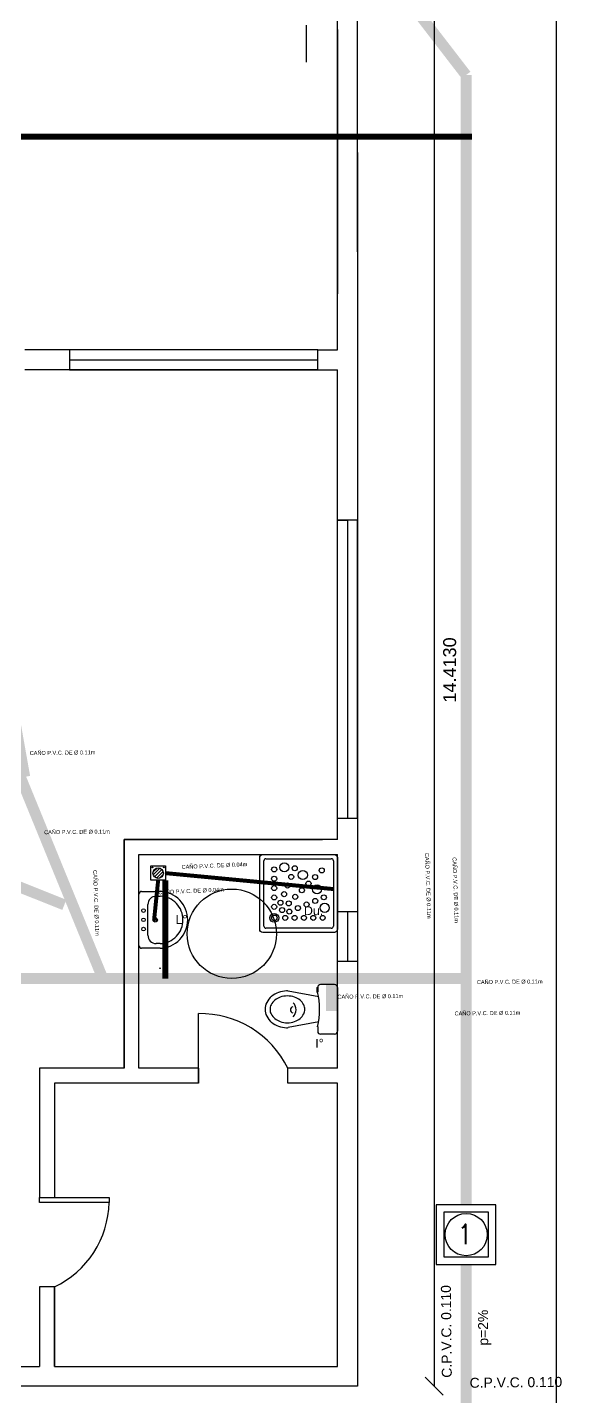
# Model space of a CAD drawing. Header units: millimetres. Extents: x 1356 to 2849, y 1307 to 1361.
# Drawn here: x 2708.13 to 2713.51, y 1334.57 to 1348.34 of the extents above; entities that cross this region are included whole.
import ezdxf

# ---------------------------------------------------------------- set-up
doc = ezdxf.new("R2010")
doc.units = ezdxf.units.MM
doc.linetypes.add('DASHDOT', pattern=[1, 0.5, -0.25, 0, -0.25])
for name, color, linetype in [('CLOACAS PRIMARIO', 5, 'Continuous'), ('Desagues primarios', 1, 'Continuous'), ('Desagues secundarios', 36, 'Continuous'), ('INSTALACIONES', 253, 'Continuous'), ('Instalaciones elctricas', 1, 'Continuous'), ('Muro', 3, 'Continuous'), ('S.SECUNDARIO', 32, 'Continuous')]:
    doc.layers.add(name, color=color, linetype=linetype)
doc.styles.get("Standard").update_dxf_attribs({"font": 'arial.ttf'})
doc.styles.add('STYLE15', font='romans.shx')
doc.dimstyles.new('Joel', dxfattribs={"dimtxt": 0.13, "dimasz": 0.1, "dimexe": 1.25, "dimexo": 0.625, "dimgap": 0.0176, "dimtad": 1, "dimtxsty": 'Standard', "dimblk": 'OBLIQUE', "dimcen": 2.5, "dimse1": 1, "dimse2": 1, "dimclre": 256, "dimadec": 0, "dimazin": 0, "dimtfac": 1, "dimtmove": 0, "dimatfit": 3, "dimldrblk": 'OBLIQUE', "dimfxl": 1, "dimarcsym": 0})
doc.dimstyles.get("Standard").update_dxf_attribs({"dimtxt": 0.13, "dimasz": 0.18, "dimexe": 0.18, "dimexo": 0.0625, "dimgap": 0.09, "dimtad": 2, "dimdec": 4, "dimzin": 0, "dimdsep": 46, "dimtxsty": 'Standard', "dimblk": 'OBLIQUE', "dimcen": 0.09, "dimse1": 1, "dimse2": 1, "dimadec": 0, "dimazin": 0, "dimtfac": 1, "dimtdec": 4, "dimtofl": 0, "dimtmove": 1, "dimatfit": 0, "dimldrblk": 'OBLIQUE', "dimfxl": 1, "dimtolj": 1, "dimtzin": 0, "dimarcsym": 0})

# ---------------------------------------------------------------- blocks, each defined once
blk = doc.blocks.new('_Oblique')
at = {"color": 0, "linetype": 'ByBlock', "lineweight": -2}
blk.add_line((-0.5, -0.5), (0.5, 0.5), dxfattribs=at)
blk = doc.blocks.new('*D11')
at = {"layer": 'Defpoints', "color": 0, "transparency": 16777216}
for p in [(2711.456, 1349.083), (2711.456, 1334.67), (2712.23, 1334.67)]:
    blk.add_point(p, dxfattribs=at)
at = {"layer": 'INSTALACIONES', "color": 0, "lineweight": -2, "transparency": 16777216}
blk.add_line((2712.23, 1349.083), (2712.23, 1334.67), dxfattribs=at)
at = {"layer": 'INSTALACIONES', "color": 0, "lineweight": -2, "transparency": 16777216, "xscale": 0.18, "yscale": 0.18, "zscale": 0.18}
for p, rotation in [((2712.23, 1349.083), 90), ((2712.23, 1334.67), 270)]:
    blk.add_blockref('_Oblique', p, dxfattribs=dict(at, rotation=rotation))
at = {"layer": 'INSTALACIONES', "color": 0, "transparency": 16777216, "insert": (2712.386, 1341.876), "char_height": 0.13, "attachment_point": 5, "rotation": 90}
blk.add_mtext('\\A1;14.4130', dxfattribs=at)
blk = doc.blocks.new('OLIMPICO')
for p, q in [((-0.22, 0), (0.22, 0)), ((-0.25, -0.03), (-0.25, -0.17)), ((0.25, -0.03), (0.25, -0.17)), ((-0.22, -0.21), (-0.22, -0.2)), ((-0.22, -0.2), (-0.174, -0.2)), ((-0.22, -0.21), (-0.174, -0.21)), ((-0.125, -0.19), (-0.184, -0.498)), ((-0.174, -0.21), (-0.174, -0.2)), ((0.125, -0.19), (0.184, -0.498)), ((0.174, -0.2), (0.22, -0.2))]:
    blk.add_line(p, q)
blk.add_lwpolyline([(0.135, -0.505, 0.082248), (0.123, -0.433, 0.090216), (0.092, -0.378, 0.104374), (0.046, -0.341, 0.117198), (0, -0.33, 0.117198), (-0.046, -0.341, 0.104374), (-0.092, -0.378, 0.090216), (-0.123, -0.433, 0.082248), (-0.135, -0.505, 0.082248), (-0.123, -0.577, 0.090216), (-0.092, -0.632, 0.104374), (-0.046, -0.669, 0.117198), (0, -0.68, 0.117198), (0.046, -0.669, 0.104374), (0.092, -0.632, 0.090216), (0.123, -0.577, 0.082248)], format="xyb", close=True)
for centre, radius, start, end in [((-0.22, -0.03), 0.03, 90, 180), ((0.22, -0.03), 0.03, 0, 90), ((-0.22, -0.17), 0.03, 180, 270), ((0, -0.959), 0.778, 77.0459, 102.9541), ((0.22, -0.17), 0.03, 270, 360), ((-0.115, -0.511), 0.0699, 169.2058, 181.7274), ((0.088, -0.505), 0.273, 181.7274, 198.8076), ((0.004, -0.515), 0.0974, 44.2364, 135.7636), ((0.005, -0.443), 0.0312, 191.104, 348.884), ((-0.088, -0.505), 0.273, 341.1924, 358.2726), ((0.115, -0.511), 0.0699, 358.2726, 10.7942), ((0.045, -0.52), 0.227, 198.8076, 219.4278), ((0.017, -0.542), 0.192, 219.4278, 243.2623), ((-0.017, -0.542), 0.192, 296.7377, 320.5722), ((-0.045, -0.52), 0.227, 320.5722, 341.1924), ((0, -0.577), 0.153, 243.2623, 270), ((0, -0.577), 0.153, 270, 296.7377)]:
    blk.add_arc(centre, radius, start, end)
blk = doc.blocks.new('*D45')
at = {"layer": 'Defpoints', "color": 0, "transparency": 16777216}
for p in [(2708.576, 1346.112), (2701.367, 1345.126), (2708.576, 1345.126)]:
    blk.add_point(p, dxfattribs=at)
at = {"layer": 'INSTALACIONES', "color": 0, "lineweight": -2, "transparency": 16777216}
blk.add_line((2701.367, 1346.112), (2701.367, 1345.126), dxfattribs=at)
at = {"layer": 'INSTALACIONES', "color": 0, "lineweight": -2, "transparency": 16777216, "xscale": 0.1, "yscale": 0.1, "zscale": 0.1}
for p, rotation in [((2701.367, 1346.112), 90), ((2701.367, 1345.126), 270)]:
    blk.add_blockref('_Oblique', p, dxfattribs=dict(at, rotation=rotation))
at = {"layer": 'INSTALACIONES', "color": 0, "transparency": 16777216, "insert": (2701.271, 1345.619), "char_height": 0.13, "attachment_point": 5, "rotation": 90}
blk.add_mtext('0,99', dxfattribs=at)
blk = doc.blocks.new('*D46')
at = {"layer": 'Defpoints', "color": 0, "transparency": 16777216}
for p in [(2708.576, 1344.926), (2701.367, 1342.412), (2708.576, 1342.412)]:
    blk.add_point(p, dxfattribs=at)
at = {"layer": 'INSTALACIONES', "color": 0, "lineweight": -2, "transparency": 16777216}
blk.add_line((2701.367, 1344.926), (2701.367, 1342.412), dxfattribs=at)
at = {"layer": 'INSTALACIONES', "color": 0, "lineweight": -2, "transparency": 16777216, "xscale": 0.1, "yscale": 0.1, "zscale": 0.1}
for p, rotation in [((2701.367, 1344.926), 90), ((2701.367, 1342.412), 270)]:
    blk.add_blockref('_Oblique', p, dxfattribs=dict(at, rotation=rotation))
at = {"layer": 'INSTALACIONES', "color": 0, "transparency": 16777216, "insert": (2701.271, 1343.669), "char_height": 0.13, "attachment_point": 5, "rotation": 90}
blk.add_mtext('2,51', dxfattribs=at)

msp = doc.modelspace()

# ---------------------------------------------------------------- hatches: boundary and pattern name
at = {"layer": 'S.SECUNDARIO', "ltscale": 0.6}
h = msp.add_hatch(dxfattribs=at)
h.set_pattern_fill('JIS_LC_8', color=256, scale=0.002891, style=0)
h.set_pattern_definition([(45, (2709.397188, 1339.779744), (-0.0159453, 0.0159453), []), (45, (2709.398344, 1339.779744), (-0.0159453, 0.0159453), [])])
h.paths.add_polyline_path([(2709.39719, 1339.83226, 1), (2709.50222, 1339.83226, 1)])

# ---------------------------------------------------------------- linework, layer by layer
at = {"color": 0}
for p, q in [((2710.51433, 1339.29844), (2710.51433, 1339.95659)), ((2710.53523, 1339.97749), (2711.19338, 1339.97749)), ((2711.21427, 1339.95659), (2711.21427, 1339.29844)), ((2711.19338, 1339.27755), (2710.53523, 1339.27755))]:
    msp.add_line(p, q, dxfattribs=at)
for p, q in [((2709.25606, 1339.10356), (2709.25606, 1339.62102)), ((2709.28302, 1339.64798), (2709.47142, 1339.64798)), ((2709.42873, 1339.6008), (2709.47067, 1339.6008)), ((2709.34636, 1339.20765), (2709.34636, 1339.51693)), ((2709.47142, 1339.0766), (2709.28302, 1339.0766)), ((2709.42873, 1339.12303), (2709.42873, 1339.12303)), ((2709.47067, 1339.12303), (2709.42873, 1339.12303))]:
    msp.add_line(p, q)
msp.add_lwpolyline([(2710.47255, 1339.98793, -0.41421356), (2710.50389, 1340.01928), (2711.22472, 1340.01928, -0.41421356), (2711.25606, 1339.98793), (2711.25606, 1339.2671, -0.41421356), (2711.22472, 1339.23576), (2710.50389, 1339.23576, -0.41421356), (2710.47255, 1339.2671)], format="xyb", close=True, dxfattribs=at)
msp.add_lwpolyline([(2709.47142, 1339.0766, 0.19406609), (2709.66675, 1339.16368, 0.19406609), (2709.747, 1339.36191, 0.19440588), (2709.66701, 1339.56063, 0.19440588), (2709.47142, 1339.64798)], format="xyb")
for centre, radius in [((2710.61786, 1339.86944), 0.02539), ((2710.71984, 1339.88995), 0.04562), ((2710.8253, 1339.88137), 0.02539), ((2711.09643, 1339.85965), 0.02539), ((2710.61786, 1339.77542), 0.02539), ((2710.75334, 1339.70764), 0.02539), ((2710.78932, 1339.79451), 0.02539), ((2710.90652, 1339.81262), 0.04562), ((2710.96347, 1339.72668), 0.02539), ((2711.02995, 1339.79316), 0.02539), ((2710.61786, 1339.6814), 0.02539), ((2710.61786, 1339.58738), 0.02539), ((2710.71736, 1339.62078), 0.02539), ((2710.8305, 1339.59371), 0.02539), ((2710.89698, 1339.6602), 0.02539), ((2711.0494, 1339.66974), 0.04562), ((2711.11808, 1339.58873), 0.02539), ((2710.61786, 1339.49335), 0.02539), ((2710.68138, 1339.53392), 0.02539), ((2710.69753, 1339.46075), 0.02539), ((2710.76402, 1339.52723), 0.02539), ((2710.77062, 1339.44481), 0.02539), ((2710.85748, 1339.48079), 0.02539), ((2710.94435, 1339.51677), 0.02539), ((2711.03121, 1339.55275), 0.02539), ((2711.12673, 1339.48305), 0.04562), ((2710.6188, 1339.38202), 0.04475), ((2710.6188, 1339.38202), 0.02804), ((2710.73014, 1339.38202), 0.02539), ((2710.82417, 1339.38202), 0.02539), ((2710.91819, 1339.38202), 0.02539), ((2711.01221, 1339.38202), 0.02539), ((2711.10623, 1339.38202), 0.02539)]:
    msp.add_circle(centre, radius, dxfattribs=at)
for centre, radius in [((2709.30225, 1339.45552), 0.01797), ((2709.30225, 1339.36191), 0.01797), ((2709.42012, 1339.36154), 0.02166), ((2709.42012, 1339.36154), 0.01117), ((2709.30225, 1339.26868), 0.01835)]:
    msp.add_circle(centre, radius)
for centre, start, end in [((2710.53523, 1339.95659), 90, 180), ((2711.19338, 1339.95659), 0, 90), ((2710.53523, 1339.29844), 180, 270), ((2711.19338, 1339.29844), 270, 0)]:
    msp.add_arc(centre, 0.02089, start, end, dxfattribs=at)
for centre, radius, start, end in [((2709.28302, 1339.62102), 0.02696, 90, 180), ((2709.4298, 1339.51661), 0.08344, 90.728644, 180.812854), ((2709.46073, 1339.36191), 0.23909, 43.80842, 87.616839), ((2709.46073, 1339.36191), 0.23909, 0, 43.80842), ((2709.46073, 1339.36191), 0.23909, 316.19158, 0), ((2709.4298, 1339.20647), 0.08344, 179.187146, 269.271356), ((2709.46073, 1339.36191), 0.23909, 272.383161, 316.19158), ((2709.28302, 1339.10356), 0.02696, 180, 270)]:
    msp.add_arc(centre, radius, start, end)
at = {"layer": 'CLOACAS PRIMARIO', "color": 10}
for points in [[(2712.25027, 1335.89618), (2712.85027, 1335.89618), (2712.85027, 1336.49618), (2712.25027, 1336.49618)], [(2712.32527, 1335.97118), (2712.77527, 1335.97118), (2712.77527, 1336.42118), (2712.32527, 1336.42118)]]:
    msp.add_lwpolyline(points, close=True, dxfattribs=at)
msp.add_circle((2712.55155, 1336.19588), 0.21263, dxfattribs=at)
at = {"layer": 'Desagues primarios'}
for points, const_width in [([(2708.30606, 1353.36533), (2712.55027, 1347.86065)], 0.11), ([(2712.55027, 1347.86065), (2712.55027, 1336.49618)], 0.11), ([(2707.51859, 1347.23988), (2712.60974, 1347.23988)], 0.06), ([(2701.72553, 1342.21711), (2708.50449, 1339.51316)], 0.11), ([(2707.87918, 1342.07545), (2708.10606, 1340.80088)], 0.11), ([(2708.89234, 1338.77204), (2707.80228, 1341.43416)], 0.11), ([(2712.55027, 1338.77204), (2706.47092, 1338.77204)], 0.11), ([(2712.55027, 1335.89618), (2712.55027, 1334.44577)], 0.11)]:
    msp.add_lwpolyline(points, dxfattribs=dict(at, const_width=const_width))
msp.add_lwpolyline([(2711.19438, 1338.44486, 0.11, 0.11, 0), (2711.19438, 1338.77204, 0.1, 0.1, 0)], format="xyseb", dxfattribs=at)
msp.add_circle((2710.19144, 1339.22204), 0.45, dxfattribs=at)
at = {"layer": 'Desagues secundarios', "const_width": 0.04}
for points in [[(2709.40899, 1339.36241), (2709.4497, 1339.75998)], [(2711.21427, 1339.67178), (2709.52198, 1339.83226)]]:
    msp.add_lwpolyline(points, dxfattribs=at)
at = {"layer": 'INSTALACIONES'}
for p, q in [((2713.45606, 1354.32318), (2713.45606, 1329.32318)), ((2710.94361, 1347.98961), (2710.94361, 1348.3637)), ((2711.25606, 1348.31932), (2711.25606, 1345.6598)), ((2711.45606, 1347.08252), (2711.45606, 1334.66954)), ((2711.05606, 1345.0966), (2708.55606, 1345.0966)), ((2711.05606, 1345.0966), (2708.55606, 1345.0966)), ((2711.05606, 1345.0966), (2708.55606, 1345.0966)), ((2711.05606, 1345.0966), (2711.25606, 1345.0966)), ((2708.55606, 1344.9966), (2711.05606, 1344.9966)), ((2708.55606, 1344.8966), (2708.10606, 1344.8966)), ((2711.05606, 1344.8966), (2708.55606, 1344.8966)), ((2711.25606, 1344.0966), (2711.25606, 1344.8966)), ((2711.25606, 1343.38252), (2711.25606, 1344.8966)), ((2711.25606, 1340.16954), (2711.25606, 1343.38252)), ((2711.45606, 1343.38252), (2711.25606, 1343.38252)), ((2711.25606, 1343.38252), (2711.35606, 1343.38252)), ((2711.35606, 1343.38252), (2711.35606, 1340.38252)), ((2711.45606, 1340.38252), (2711.45606, 1343.38252)), ((2711.45606, 1340.38252), (2711.25606, 1340.38252)), ((2709.10606, 1340.16954), (2709.10606, 1337.86954)), ((2711.25606, 1340.16954), (2709.10606, 1340.16954)), ((2709.10606, 1340.16954), (2709.10606, 1337.86954)), ((2711.25606, 1337.86954), (2711.25606, 1340.01954)), ((2711.25606, 1339.44454), (2711.45606, 1339.44454)), ((2709.85606, 1337.71954), (2709.85606, 1338.41954)), ((2708.95606, 1337.86954), (2708.25606, 1337.86954)), ((2708.25606, 1337.86954), (2708.25606, 1336.56954)), ((2709.85606, 1337.86954), (2709.25606, 1337.86954)), ((2709.85606, 1337.86954), (2709.85606, 1337.71954)), ((2711.25606, 1337.86954), (2710.75606, 1337.86954)), ((2710.75606, 1337.71954), (2710.75606, 1337.86954)), ((2708.25606, 1336.56954), (2708.40606, 1336.56954)), ((2708.25606, 1336.56954), (2708.95606, 1336.56954)), ((2708.25606, 1336.51954), (2708.25606, 1336.56954)), ((2708.95606, 1336.56954), (2708.95606, 1336.51954)), ((2708.95606, 1336.51954), (2708.25606, 1336.51954)), ((2708.25606, 1335.66954), (2708.25606, 1334.86954)), ((2708.40606, 1335.66954), (2708.25606, 1335.66954)), ((2708.40606, 1334.86954), (2708.40606, 1335.66954)), ((2711.45606, 1334.66954), (2707.75606, 1334.66954))]:
    msp.add_line(p, q, dxfattribs=at)
for points in [[(2711.45606, 1346.08252), (2711.45606, 1349.08252)], [(2711.25606, 1345.0966), (2711.25606, 1348.88252)], [(2708.55606, 1345.0966), (2708.10606, 1345.0966)], [(2708.55606, 1345.0966), (2708.55606, 1344.8966), (2711.05606, 1344.8966), (2711.05606, 1345.0966), (2708.55606, 1345.0966), (2708.55606, 1344.9966), (2711.05606, 1344.9966)], [(2711.05606, 1344.8966), (2711.25606, 1344.8966)], [(2711.25606, 1340.16954), (2711.25606, 1340.38252)], [(2709.10606, 1337.86954), (2709.10606, 1340.16954), (2711.10606, 1340.16954)], [(2709.25606, 1337.86954), (2709.25606, 1340.01954), (2711.25606, 1340.01954)], [(2711.25606, 1339.44454), (2711.45606, 1339.44454), (2711.45606, 1338.94454), (2711.25606, 1338.94454), (2711.25606, 1339.44454), (2711.35606, 1339.44454), (2711.35606, 1338.94454)], [(2711.25606, 1337.86954), (2711.25606, 1338.71954)], [(2709.10606, 1337.86954), (2708.25606, 1337.86954), (2708.25606, 1336.56954)], [(2711.25606, 1337.86954), (2710.75606, 1337.86954)], [(2708.40606, 1334.86954), (2711.25606, 1334.86954), (2711.25606, 1337.71954)], [(2709.85606, 1337.71954), (2708.40606, 1337.71954), (2708.40606, 1336.56954)], [(2711.25606, 1337.71954), (2710.75606, 1337.71954)], [(2708.40606, 1335.66954), (2708.40606, 1334.86954)], [(2706.35606, 1334.86954), (2708.25606, 1334.86954)]]:
    msp.add_lwpolyline(points, dxfattribs=at)
for centre, radius, start, end in [((2709.87084, 1337.43237), 0.98728, 26.28295, 90.857919), ((2707.98885, 1336.54245), 0.96748, 295.545888, 358.643626)]:
    msp.add_arc(centre, radius, start, end, dxfattribs=at)
at = {"layer": 'Instalaciones elctricas', "const_width": 0.06}
msp.add_lwpolyline([(2709.52198, 1339.75998), (2709.52198, 1338.77204)], dxfattribs=at)
at = {"layer": 'Muro'}
for points in [[(2711.25606, 1338.86954), (2711.25606, 1340.01954)], [(2711.25606, 1339.16954), (2711.25606, 1340.01954)]]:
    msp.add_lwpolyline(points, dxfattribs=at)
at = {"layer": 'S.SECUNDARIO'}
for p, q in [((2709.37743, 1339.90453), (2709.52198, 1339.90453)), ((2709.37743, 1339.75998), (2709.37743, 1339.90453)), ((2709.52198, 1339.90453), (2709.52198, 1339.75998)), ((2709.52198, 1339.75998), (2709.37743, 1339.75998))]:
    msp.add_line(p, q, dxfattribs=at)
at = {"layer": 'S.SECUNDARIO', "ltscale": 0.6}
for centre in [(2709.39266, 1339.88979), (2709.50667, 1339.88979), (2709.46862, 1338.87561)]:
    msp.add_circle(centre, 0.00307, dxfattribs=at)
at = {"layer": 'S.SECUNDARIO'}
msp.add_circle((2709.4497, 1339.83226), 0.05243, dxfattribs=at)

# ---------------------------------------------------------------- block references
at = {"layer": 'INSTALACIONES', "rotation": 270}
msp.add_blockref('OLIMPICO', (2711.25606, 1338.46175), dxfattribs=at)

# ---------------------------------------------------------------- texts
at = {"style": 'STYLE15', "width": 0.8}
msp.add_text('1', height=0.2, dxfattribs=at).set_placement((2712.46911, 1336.09962, 0.16089))
at = {"char_height": 0.04, "attachment_point": 1}
for s, insert, width, rotation in [('CAÑO P.V.C. DE %%C 0.11m', (2708.15599, 1341.06042), 0.6626953, 0.609329), ('CAÑO P.V.C. DE %%C 0.11m', (2708.3017, 1340.26353), 0.6626953, 0.609329), ('CAÑO P.V.C. DE %%C 0.11m', (2712.17634, 1340.03673), 0.6626953, 272.042313), ('CAÑO P.V.C. DE %%C 0.11m', (2708.83368, 1339.86359), 0.6626953, 272.042313), ('{\\fArial|b0|i0|c0|p34;CAÑO P.V.C. DE %%C 0.04m}', (2709.68526, 1339.91367), 0.6664053, 2.51156), ('CAÑO P.V.C. DE %%C 0.11m', (2712.45322, 1339.99317), 0.6626953, 272.042313), ('{\\fArial|b0|i0|c0|p34;CAÑO P.V.C. DE %%C 0.04m}', (2709.44922, 1339.65858), 0.6664053, 2.51156), ('CAÑO P.V.C. DE %%C 0.11m', (2712.65935, 1338.75587), 0.6626953, 0.609329), ('CAÑO P.V.C. DE %%C 0.11m', (2711.25553, 1338.60873), 0.6626953, 0.609329), ('CAÑO P.V.C. DE %%C 0.11m', (2712.43484, 1338.44062), 0.6626953, 0.609329)]:
    msp.add_mtext(s, dxfattribs=dict(at, insert=insert, width=width, rotation=rotation))
at = {"linetype": 'DASHDOT', "ltscale": 0.05, "char_height": 0.0892528, "attachment_point": 1}
for s, insert, width in [('{\\fArial|b0|i0|c0|p34;Du}.', (2710.91819, 1339.49883), 0.1842462), ('{\\fArial|b0|i0|c0|p34;L°}', (2709.62534, 1339.41136), 0.1517635)]:
    msp.add_mtext(s, dxfattribs=dict(at, insert=insert, width=width))
at = {"char_height": 0.1, "attachment_point": 1}
for s, width, insert, rotation in [('\\A1;C.P.V.C. 0.110', 1.2153014, (2712.30676, 1334.75546), 90.612293), ('\\A1;p=2%', 0.5040746, (2712.67393, 1335.07839), 90.612293), ('\\A1;C.P.V.C. 0.110', 1.2153014, (2712.58586, 1334.75456), 0.612293)]:
    msp.add_mtext_dynamic_manual_height_columns(s, width=width, gutter_width=17.931, heights=[0], dxfattribs=dict(at, insert=insert, rotation=rotation))
at = {"layer": 'INSTALACIONES', "insert": (2711.03187, 1338.16472), "char_height": 0.0892528, "width": 0.2193464, "attachment_point": 1}
msp.add_mtext('{\\fArial|b0|i0|c0|p34;I°}', dxfattribs=at)

# ---------------------------------------------------------------- dimensions: what is measured, and where the dimension line sits
at = {"layer": 'INSTALACIONES'}
for base, p1, p2, dimstyle, picture, middle in [((2712.22974, 1334.66954), (2711.45606, 1349.08252), (2711.45606, 1334.66954), 'Standard', '*D11', (2712.38616, 1341.87603)), ((2701.36699, 1345.12571), (2708.57594, 1346.11162), (2708.57594, 1345.12571), 'Joel', '*D45', (2701.27126, 1345.61866)), ((2701.36699, 1342.41162), (2708.57594, 1344.92571), (2708.57594, 1342.41162), 'Joel', '*D46', (2701.27126, 1343.66866))]:
    dim = msp.add_linear_dim(base=base, p1=p1, p2=p2, angle=90, dimstyle=dimstyle, dxfattribs=at)
    dim.commit()
    dim.dimension.update_dxf_attribs({"geometry": picture, "text_midpoint": middle})

doc.saveas('drawing.dxf')
